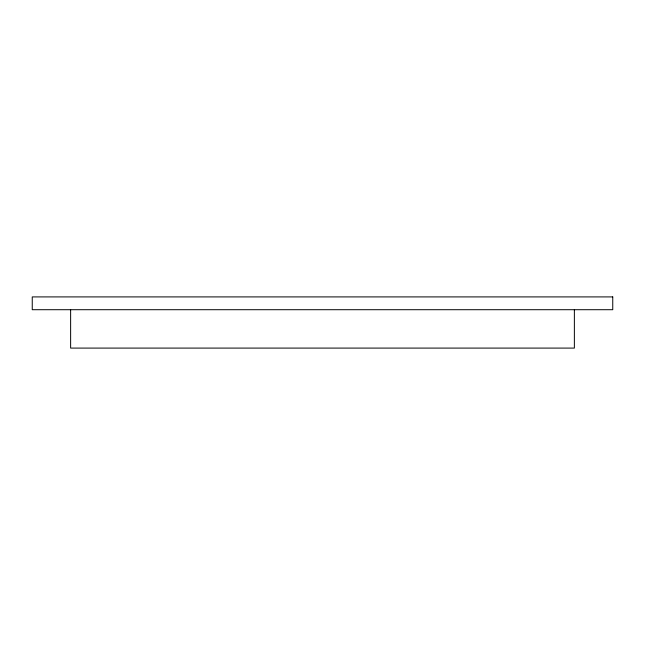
<?xml version="1.0" encoding="UTF-8"?>
<svg xmlns="http://www.w3.org/2000/svg" width="645" height="645" viewBox="0 0 645 645"><rect width="100%" height="100%" fill="white"/><g stroke="black" fill="none" stroke-linecap="round" stroke-linejoin="round"><path stroke-width="0.97" d="M574.372 309.705L574.372 348.09L70.627 348.09L70.627 309.705M612.75 296.91L32.25 296.91L32.25 309.705L612.75 309.705L612.75 296.91"/></g></svg>
